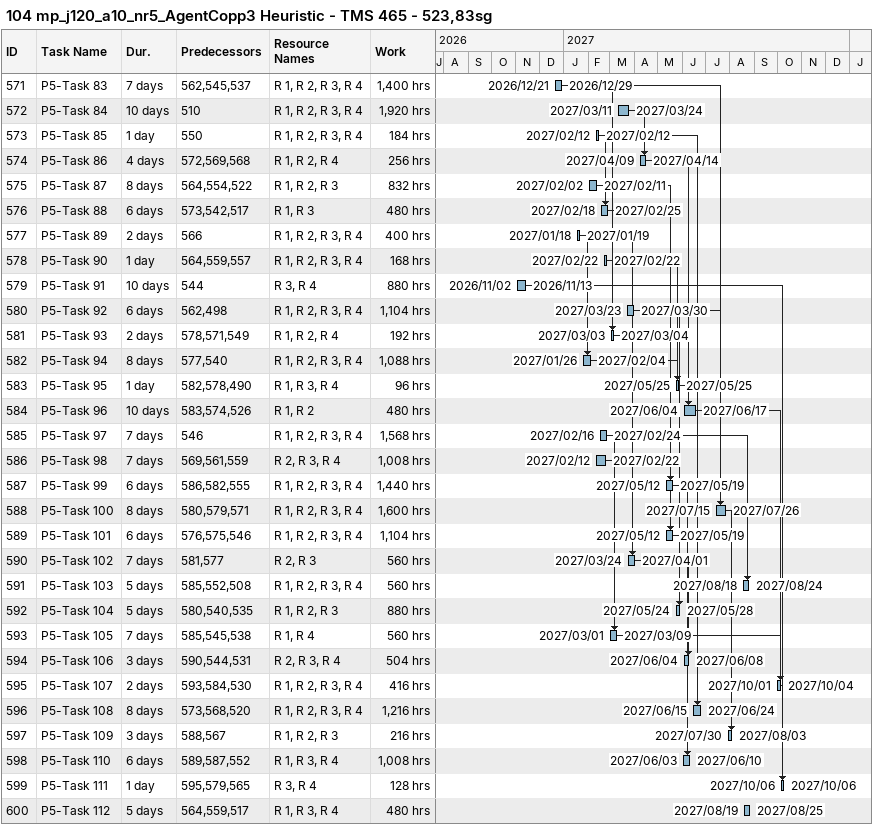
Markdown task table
104 mp_j120_a10_nr5_AgentCopp3 Heuristic - TMS 465 - 523,83sg

| ID | Task | Duration | Start | Finish | Predecessors | Resources | Work (h) |
|---|---|---|---|---|---|---|---|
| 571 | P5-Task 83 | 7d | 2026-12-21 | 2026-12-29 | 562, 545, 537 | R 1, R 2, R 3, R 4 | 1400 |
| 572 | P5-Task 84 | 10d | 2027-03-11 | 2027-03-24 | 510 | R 1, R 2, R 3, R 4 | 1920 |
| 573 | P5-Task 85 | 1d | 2027-02-12 | 2027-02-12 | 550 | R 1, R 2, R 3, R 4 | 184 |
| 574 | P5-Task 86 | 4d | 2027-04-09 | 2027-04-14 | 572, 569, 568 | R 1, R 2, R 4 | 256 |
| 575 | P5-Task 87 | 8d | 2027-02-02 | 2027-02-11 | 564, 554, 522 | R 1, R 2, R 3 | 832 |
| 576 | P5-Task 88 | 6d | 2027-02-18 | 2027-02-25 | 573, 542, 517 | R 1, R 3 | 480 |
| 577 | P5-Task 89 | 2d | 2027-01-18 | 2027-01-19 | 566 | R 1, R 2, R 3, R 4 | 400 |
| 578 | P5-Task 90 | 1d | 2027-02-22 | 2027-02-22 | 564, 559, 557 | R 1, R 2, R 3, R 4 | 168 |
| 579 | P5-Task 91 | 10d | 2026-11-02 | 2026-11-13 | 544 | R 3, R 4 | 880 |
| 580 | P5-Task 92 | 6d | 2027-03-23 | 2027-03-30 | 562, 498 | R 1, R 2, R 3, R 4 | 1104 |
| 581 | P5-Task 93 | 2d | 2027-03-03 | 2027-03-04 | 578, 571, 549 | R 1, R 2, R 4 | 192 |
| 582 | P5-Task 94 | 8d | 2027-01-26 | 2027-02-04 | 577, 540 | R 1, R 2, R 3, R 4 | 1088 |
| 583 | P5-Task 95 | 1d | 2027-05-25 | 2027-05-25 | 582, 578, 490 | R 1, R 3, R 4 | 96 |
| 584 | P5-Task 96 | 10d | 2027-06-04 | 2027-06-17 | 583, 574, 526 | R 1, R 2 | 480 |
| 585 | P5-Task 97 | 7d | 2027-02-16 | 2027-02-24 | 546 | R 1, R 2, R 3, R 4 | 1568 |
| 586 | P5-Task 98 | 7d | 2027-02-12 | 2027-02-22 | 569, 561, 559 | R 2, R 3, R 4 | 1008 |
| 587 | P5-Task 99 | 6d | 2027-05-12 | 2027-05-19 | 586, 582, 555 | R 1, R 2, R 3, R 4 | 1440 |
| 588 | P5-Task 100 | 8d | 2027-07-15 | 2027-07-26 | 580, 579, 571 | R 1, R 2, R 3, R 4 | 1600 |
| 589 | P5-Task 101 | 6d | 2027-05-12 | 2027-05-19 | 576, 575, 546 | R 1, R 2, R 3, R 4 | 1104 |
| 590 | P5-Task 102 | 7d | 2027-03-24 | 2027-04-01 | 581, 577 | R 2, R 3 | 560 |
| 591 | P5-Task 103 | 5d | 2027-08-18 | 2027-08-24 | 585, 552, 508 | R 1, R 2, R 3, R 4 | 560 |
| 592 | P5-Task 104 | 5d | 2027-05-24 | 2027-05-28 | 580, 540, 535 | R 1, R 2, R 3 | 880 |
| 593 | P5-Task 105 | 7d | 2027-03-01 | 2027-03-09 | 585, 545, 538 | R 1, R 4 | 560 |
| 594 | P5-Task 106 | 3d | 2027-06-04 | 2027-06-08 | 590, 544, 531 | R 2, R 3, R 4 | 504 |
| 595 | P5-Task 107 | 2d | 2027-10-01 | 2027-10-04 | 593, 584, 530 | R 1, R 2, R 3, R 4 | 416 |
| 596 | P5-Task 108 | 8d | 2027-06-15 | 2027-06-24 | 573, 568, 520 | R 1, R 2, R 3, R 4 | 1216 |
| 597 | P5-Task 109 | 3d | 2027-07-30 | 2027-08-03 | 588, 567 | R 1, R 2, R 3 | 216 |
| 598 | P5-Task 110 | 6d | 2027-06-03 | 2027-06-10 | 589, 587, 552 | R 1, R 3, R 4 | 1008 |
| 599 | P5-Task 111 | 1d | 2027-10-06 | 2027-10-06 | 595, 579, 565 | R 3, R 4 | 128 |
| 600 | P5-Task 112 | 5d | 2027-08-19 | 2027-08-25 | 564, 559, 517 | R 1, R 3, R 4 | 480 |
